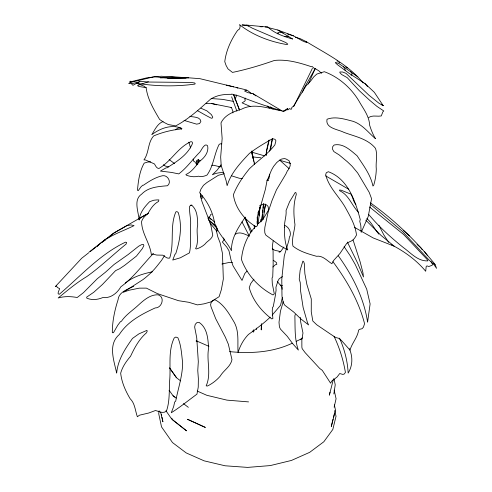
<?xml version="1.0" encoding="UTF-8"?>
<svg xmlns="http://www.w3.org/2000/svg" width="492" height="492" viewBox="0 0 492 492"><rect width="100%" height="100%" fill="white"/><g stroke="black" fill="none" stroke-linecap="round" stroke-linejoin="round"><path stroke-width="0.74" d="M196.855 164.912L196.511 164.445L196.677 160.89L198.239 159.568L200.115 160.909M261.393 327.654L261.689 323.847M261.147 329.665L261.59 324.314M261.732 220.404L262.353 214.34M262.507 212.827L262.82 209.795M262.974 208.276L263.288 205.25M261.775 220.933L263.669 203.651M259.167 213.971L259.954 207.107M258.152 223.823L260.225 205.693M266.037 154.974L266.566 150.46L268.835 140.251M266.141 155.595L266.689 151.032L269.216 140.029M159.1 410.783L158.725 413.741L161.536 426.915L172.501 442.572L186.216 452.929L204.143 460.844L225.084 465.783L247.624 467.4L270.249 465.586L291.424 460.451L309.708 452.326L323.834 441.761L332.813 429.473L336.03 416.312L334.794 410.476M263.22 219.524L265.256 205.299M245.262 98.049L244.832 99.452L245.385 100.017L244.721 101.229L242.101 102.865L250.612 106.604M333.847 393.944L335.23 384.824L334.093 379.16M273.165 240.895L272.334 246.221L273.085 250.945L273.152 264.616L272.728 276.842L272.033 278.048L272.297 283.589L274.284 293.853L273.042 294.972C258.737 287.512 246.959 274.708 241.418 259.456C242.599 247.273 247.255 235.139 255.809 226.197M282.359 297.408L280.557 305.268L272.205 315.089M270.588 149.66L272.427 138.529L269.678 151.044M269.733 174.174L268.983 178.448L267.962 179.254L268.472 180.669L266.744 180.232M345.224 70.485L344.664 68.037L343.502 66.623M263.903 212.31L265.668 204.063M330.027 392.198L329.345 395.162L333.514 378.748M334.129 407.216L336.079 398.754L334.148 390.094M333.059 419.184L331.294 426.509L335.47 410.094L334.369 404.867M333.41 417.714L334.474 413.323M200.465 193.319L200.385 195.908L202.058 201.788L210.687 224.346L212.765 235.237C211.671 239.616 207.169 240.883 204.85 244.253C202.433 246.461 199.555 248.017 196.425 248.946L195.601 248.688C199.408 241.197 195.865 232.87 197.692 225.115C197.563 218.362 197.433 210.57 192.169 205.607L190.865 205.324L189.66 206.259C188.989 212.692 191.327 219.303 190.496 225.914C190.306 234.875 191.345 244.02 189.488 252.845L180.349 257.79L172.76 260.053L175.017 254.186L175.699 253.823C179.961 240.576 182.557 226.129 178.221 212.501L176.917 211.585L175.835 211.941C169.599 226.437 174.598 243.239 169.672 258.072C166.856 258.853 164.968 256.344 162.772 255.182L156.757 255.065L152.661 254.093L151.321 254.45C149.906 242.857 141.653 233.454 141.585 221.523C142.606 217.993 145.435 215.662 148.012 213.411C150.632 208.756 153.627 203.971 158.547 201.462L158.867 199.918L156.757 199.924L153.75 200.238L149.623 201.695C144.666 206.738 139.814 212.581 139.144 220.047C138.541 211.701 133.098 199.783 141.678 194.112C147.661 187.772 156.45 186.745 164.642 185.976L167.458 185.748C171.831 182.507 168.024 175.066 162.852 175.681C155.718 177.095 149.304 181.167 143.356 185.287L142.778 185.189L141.026 186.806L138.184 190.687L137.489 190.244C138.258 181.074 139.55 171.185 144.187 163.116L147.68 162.059L150.681 161.85M295.298 314.493L294.862 315.821C295.237 327.137 294.413 339.111 298.361 350.095L292.623 343.576L287.193 336.239L280.452 329.093L279.431 326.946L279.007 322.315L280.428 311.221L283.269 301.602M302.426 92.225L303.81 88.658L315.2 68.603L318.927 70.897L321.504 73.29M217.403 229.942L216.831 231.369L216.695 226.941M234.93 99.593L236.222 96.487L236.191 94.95M308.318 83.997L315.2 68.603L313.736 68.037L312.328 66.605L311.319 66.691C299.493 62.742 287.07 59.138 274.444 60.442C260.735 65.258 246.689 69.464 232.482 72.416L227.937 68.843L226.062 65.393L224.77 61.66C226.16 50.313 231.111 39.791 237.544 30.442L239.647 28.874L240.188 26.162L239.475 24.6C252.968 35.362 270.194 41.759 287.045 44.594L287.765 44.102L285.883 42.576L252.445 28.253L246.769 25.104L242.076 24.938L248.681 25.916M293.798 106.426L312.402 68.308M283.896 247.039L280.809 251.32L279.862 251.307L280.114 252.076L278.343 251.018L275.145 250.471L272.236 248.86M221.006 164.845L217.23 169.998L212.39 174.771C215.853 173.123 219.733 172.36 223.571 172.667M164.506 255.637L161.622 260.274L157.182 265.877A58.511 35.264 -27.3 0 1 142.864 279.702L123.301 292.248L128.75 290.305L139.254 288.152L146.407 288.127L157.28 293.558L178.51 300.698L188.811 302.297L197.378 304.886L204.008 303.853L210.594 302.008L219.125 296.676L221.351 289.696L223.331 279.038L222.458 253.337L220.09 242.759L217.858 237.003L216.369 230.705L209.789 222.753M245.323 217.126C238.466 227.181 231.172 237.851 231.461 250.686C226.4 240.932 217.753 233.386 214.518 222.685C212.673 211.332 207.28 201.296 199.684 192.815L200.865 189.254L203.467 185.33L206.929 182.532L218.374 175.287L224.309 173.725M253.952 279.167L250.637 283.718L249.235 287.746C252.74 300.372 261.4 311.147 271.756 318.927L272.888 318.533L272.224 311.116L272.537 307.34L273.232 306.731L275.212 296.289L276.08 290.323L275.944 287.211L278.066 280.698L279.241 278.736L282.377 276.621M247.033 271.037L244.745 273.601L242.015 280.428L233.079 265.92L231.08 260.182L228.971 250.76L226.781 247.119L222.372 242.009L224.696 239.192M153.467 253.386C142.711 264.647 133.547 277.574 120.841 286.805C117.201 293.183 110.583 298.521 102.859 297.549C97.822 299.69 91.973 300.421 86.832 298.177L86.641 297.15L93.781 292.254L102.453 284.462L115.632 270.594L119.617 268.743L124.66 265.336L136.462 256.068L142.409 248.54L143.861 245.533L143.516 244.487L141.499 244.696L138.676 246.203L128.166 254.524L114.132 264.425L105.362 272.291L97.268 278.755L83.468 292.648L77.207 297.506C70.707 296.344 64.44 296.166 58.173 297.98C67.453 290.464 76.438 282.765 86.776 276.596C100.7 266.744 112.871 254.801 126.069 244.118L126.616 242.458L125.491 242.175C99.802 254.352 80.583 276.178 59.224 294.333L58.13 293.761L58.21 292.439L59.637 288.601L57.404 287.512L56.426 285.926L55.411 286.529L81.684 258.263L88.554 252.894M272.888 267.021L275.44 264.696L276.812 264.358L276.51 262.63L273.288 260.25M270.182 317.199C263.454 323.656 255.926 329.074 248.435 334.468C243.546 339.505 240.084 345.79 238.067 352.481C237.408 342.549 239.309 331.971 234.395 322.598C229.358 314.124 223.977 304.24 214.844 299.683L212.864 300.624L211.209 302.402L210.588 304.726L211.031 306.817L215.705 318.724L225.275 337.026L228.319 344.123L231.978 359.683C230.453 366.94 223.583 370.236 220.164 376.22C216.609 380.322 212.304 383.625 207.44 386.023L206.173 385.845C211.621 373.742 206.308 360.691 208.602 348.274C208.018 339.129 207.476 327.973 199.082 322.383L197.052 322.5L195.244 324.314L194.648 327.063L196.732 337.783L198.313 361.675L197.766 370.574L198.362 378.643L198.245 387.124L196.966 394.154C188.381 400.414 180.238 407.112 171.271 412.751L173.676 406.527L174.66 402.056L175.712 401.103C178.129 388.342 182.6 375.888 182.649 362.629C181.536 354.351 181.302 345.513 177.907 337.813L175.841 337.038L174.193 337.986C167.833 351.313 170.964 366.54 169.648 380.747C169.045 390.906 169.869 401.534 166.388 411.238C162.827 413.883 159.045 411.38 155.484 410.5L148.756 413.009L139.494 415.193L137.373 416.761C135.183 410.746 135.017 403.385 130.165 398.748C125.485 390.894 121.672 382.339 120.669 373.17C122.422 366.706 126.327 361.239 130.558 356.282C134.58 347.666 139.181 339.056 146.53 332.776L147.188 331.202L146.948 330.36L138.922 333.859L132.502 338.416C125.097 348.803 117.803 359.947 116.659 373.108C113.984 360.513 107.736 344.48 119.279 334.542C127.699 321.454 141.493 314.271 155.165 307.943C162.059 308.041 165.324 296.879 158.092 294.813C149.777 294.419 142.963 300.932 137.268 306.141C131.794 311.005 125.583 315.163 121.401 321.307L120.472 321.639L117.766 325.218L113.455 332.74L112.317 332.69C112.293 321.614 114.605 310.47 118.019 299.923C118.547 293.041 125.214 290.409 130.503 287.758M257.623 223.983C263.103 220.65 265.514 214.764 268.786 209.598L267.925 206.209L266.467 204.875L263.718 203.989L259.77 205.693M106.616 238.681L112.92 233.565L127.102 225.557L131.136 224.912L134.045 225.631C122.428 231.455 109.206 235.391 99.396 244.284M97.385 245.938L98.892 244.696M102.09 242.335L105.485 239.598M286.116 109.839L287.851 108.437L282.765 111.573M98.769 245.01L97.262 246.215L98.369 245.348M300.237 339.726L302.525 337.912M96.063 247.002L90.214 251.597M88.935 252.261L106.057 238.804M106.795 238.743L114.611 232.587L148.553 213.141M104.04 240.902L105.712 239.592M193.122 159.039L193.768 161.284L195.023 161.973L195.601 163.16L196.579 163.43L198.46 162.046L198.239 159.568M125.294 283.035C133.148 276.775 142.76 273.798 152.379 271.812M175.349 129.808L177.944 128.08L179.574 127.902L181.019 128.246L181.603 129.181M211.498 214.082L210.471 214.764L210.182 216.013L208.725 217.101L209.143 217.415L208.897 217.919L207.845 218.288M351.091 75.35L351.995 74.323L351.94 73.394L350.827 71.684M138.756 218.749L145.478 214.899M279.056 252.175L280.299 251.467M277.451 33.8L278.355 33.333L277.716 32.798L279.481 32.171L283.121 32.872M218.934 167.003L220.976 165.97M292.193 343.244C272.857 352.432 250.668 353.76 229.623 351.614M296.227 341.331L301.602 338.791M131.1 287.488L133.732 286.338M139.728 81.531L132.932 85.331L131.684 84.064M368.692 117.465C372.585 114.87 377.1 116.782 381.257 115.958L382.868 111.85L383.766 110.958L376.952 106.389L369.689 100.306L359.431 90.811L347.18 77.619L341.589 74.501L339.898 72.742L339.904 71.973L342.672 72.023L346.024 73.363L368.852 95.134L378.981 103.252L383.207 105.7L381.921 104.667M140.22 84.433L137.508 85.682L139.045 86.5L146.395 87.693M235.379 234.161C239.764 231.191 244.672 234.217 248.909 235.877M231.012 107.68L231.437 107.533L232.802 110.971L232.882 112.957M163.104 121.536C157.44 123.59 154.814 129.894 151.776 134.703C160.084 128.326 171.813 123.886 181.899 128.449L181.683 128.867C172.12 129.906 162.434 132.151 153.596 135.989C147.508 142.864 149.26 152.655 143.947 159.888L145.521 159.968L154.439 163.941C155.638 165.712 156.327 168.252 158.898 168.504C171.087 161.493 177.938 147.28 190.976 141.628L192.04 141.942L192.63 143.086C188.122 154.703 176.991 161.425 166.985 167.827L166.148 167.821L160.417 171.075L171.511 172.428L178.762 173.904C186.253 168.276 191.8 160.54 198.233 153.775C201.308 151.419 202.009 147.053 205.244 145.035L206.714 145.085L207.63 145.872C208.977 151.837 204.641 157.68 200.041 160.958C195.668 165.816 192.157 171.794 185.89 174.531L186.351 175.17C190.176 176.671 194.432 177.261 198.448 176.216C201.363 176.985 204.352 176.351 207.009 175.054C213.657 165.909 214.094 154.242 219.155 144.396L220.299 143.805L221.664 143.879M141.579 83.978L148.436 81.832M201.369 198.436L202.323 198.122L202.261 197.144L200.367 196.788M139.648 218.239L140.706 217.901M221.917 264.038L229.536 262.359L232.402 262.666M200.287 196.228L202.421 195.871M284.567 36.519L288.81 36.162M160.46 77.951L172.218 76.727L188.633 77.871L172.218 77.933L167.71 78.437M153.258 77.072L146.733 77.865L129.734 82.016L130.128 81.106L130.952 82.404M190.576 205.189L191.868 205.035M153.99 76.998L161.339 76.235L186.111 78.21L173.184 78.542L161.696 77.674L154.593 76.604L130.497 82.447L128.67 83.511L132.157 83.603L140.989 81.463L149.353 82.047L191.044 82.435L194.678 82.982L195.232 83.554L194.869 84.101C175.552 86.733 155.835 86.321 136.598 83.265L144.365 86.297L146.179 88.062C147.741 99.624 153.879 109.618 159.636 119.464L163.688 122.225L168.184 124.519L175.699 125.897C188.479 119.193 199.408 109.175 210.01 99.642C216.197 95.128 224.088 94.156 231.504 94.359L231.646 94.027L239.512 96.161C253.282 101.764 267.568 106.647 281.725 110.798M145.773 214.74L147.188 214.666M233.14 101.352L222.692 99.372L211.086 98.529M206.123 103.486L211.763 103.548L231.437 107.533M268.171 27.577L277.789 30.018L292.672 39.028C283.89 36.525 274.628 33.468 267.869 27.072L265.268 26.962M211.831 165.263L213.848 165.318L220.342 166.905M260.114 26.697L262.347 26.814M185.921 77.607L199.893 78.665L246.799 90.03M248.571 401.896L226.953 400.131L206.794 395.291L197.194 391.048M246.769 25.104L267.869 27.072M242.261 178.559L239.315 178.264L231.726 175.878M252.537 156.917L260.834 157.784M168.535 166.874L165.22 166.013L163.461 164.74M280.864 110.196L252.999 93.701L247.986 92.662L244.598 91.063L245.323 90.374L247.71 90.571L251.547 93.683M189.863 116.321C193.368 117.244 200.256 116.61 200.89 121.426L199.58 123.56L196.634 124.15L184.026 120.392M227.046 85.27L226.615 85.171L233.663 86.863M236.24 87.496L237.808 88.074M211.763 103.548L216.751 104.814M295.385 37.281L300.243 38.671L306.547 41.795C326.405 53.911 348.348 64.581 363.213 83.025M252.925 152.489L264.714 155.909M279.444 160.183L290.495 163.387M287.599 34.034L291.129 35.092M291.836 35.307C297.1 37.048 301.35 41.205 306.823 42.521L306.547 41.795M277.789 30.018L293.509 35.824M432.763 262.925L436.588 268.361L435.069 264.444L432.425 263.22L428.489 259.438L402.253 231.203L370.421 204.395M196.376 340.845L208.922 346.331M350.931 194.155L341.171 190.207L339.603 189.986L339.535 190.687C348.853 194.795 351.749 205.502 358.527 212.372M200.964 108.215L206.904 110.86L211.363 114.599L212.765 117.145L212.255 118.092L211.369 118.252C206.634 115.934 202.064 113.197 197.329 110.589M227.691 85.454L228.343 85.823M336.965 60.934L337.586 61.297M325.673 175.89L348.779 189.297M284.739 225.311C288.706 227.113 291.313 231.775 290.089 236.074L289.456 236.873L288.939 240.188L284.259 255.963L282.285 274.056L281.787 279.696L281.984 296.233L283.232 302.629L284.77 305.194L293.736 312.069L301.073 319.142L308.632 324.948L307.457 322.611L303.121 307.445L300.581 290.932L300.255 282.623L299.216 279.093L300.151 270.225L302.875 261.098L303.625 261.664L304.32 263.558L304.868 273.632L306.885 284.487L311.288 298.97L311.258 311.86L312.807 320.999L316.725 324.763L330.599 334.173L335.71 337.5L338.81 338.33L341.54 340.556L350.009 350.126C351.885 343.139 357.573 337.61 358.613 330.138L359.498 329.345L362.038 328.724L363.416 327.205L364.56 323.693C358.779 301.006 346.762 280.458 332.973 261.738M354.566 227.384L373.151 237.931L394.154 246.172L380.98 235.361L365.802 220.17M383.194 105.639L374.332 92.305L364.941 83.523L349.375 73.548L337.844 64.975L335.692 63.13L335.575 62.472L338.914 63.548L357.887 76.912M338.594 61.98L339.769 62.767M370.414 202.839C394.658 220.238 416.429 241.148 435.069 264.444M345.814 66.906L347.37 67.994M391.583 244.838C404.381 251.455 416.386 260.034 425.691 271.264L426.177 266.615L426.902 265.871L428.839 266.504L432.044 265.329L432.603 264.641L431.078 261.529M196.579 163.43L197.809 164.328M196.677 160.89L198.491 162.219M254.844 95.122L255.871 95.885M169.088 390.242L173.061 395.759L174.918 397.167M180.662 380.913L176.474 377.745L169.512 367.875L176.48 377.678M173.061 395.759L176.142 398.089M183.461 403.631L188.338 407.327M252.999 93.701L254.333 94.735M270.342 106.881L273.078 109.089M208.694 219.869L216.246 226.074M214.807 222.163L208.977 217.298L211.136 219.481M403.458 230.52L409.529 235.902M369.64 207.077L403.741 234.579L426.693 258.976L427.978 260.575L427.689 260.908C417.708 261.277 410.82 252.919 403.471 247.63C390.999 237.63 379.061 226.83 368.785 214.555M417.056 244.463L420.592 247.531L422.099 249.493M267.125 105.928L269.499 108M280.053 160.466L289.136 168.645M174.543 163.59L169.162 159.574M208.651 219.93L217.249 228.516M277.273 281.473L281.941 287.107L282.15 289.302M366.86 218.553C371.884 222.987 374.609 229.069 378.822 234.143M364.941 83.523L367.61 86.574M388.692 242.384L383.742 234.745L378.889 225.262M338.336 255.846C352.524 275.563 363.975 298.06 367.579 322.155L370.119 303.933L366.718 289.173L355.267 264.561L350.181 255.692L344.105 246.664M424.485 251.541L427.597 255.754M355.864 204.506L354.289 202.267L351.257 194.285M165.939 410.715L171.856 419.295L186.554 430.838L172.963 420.045L171.683 418.169M242.002 221.898L249.37 236.215M244.887 217.71L251.935 231.67M223.429 237.894L224.081 239.278M334.062 336.362C339.505 347.758 343.33 359.996 345.421 372.432L344.105 374.123L342.789 374.394L339.732 373.533L337.137 376.952L331.657 381.171L330.587 383.188L322.272 370.347L319.757 368.502L305.089 352.592L302.186 348.68L301.873 347.211L301.854 339.88L302.974 333.004L300.741 322.198L300.28 317.414M347.358 242.021L357.573 262.992L363.502 277.021L362.955 272.777L360.07 261.646L353.065 239.998M339.578 338.158C344.462 349.308 347.58 361.03 348.151 373.102C352.801 365.531 352.893 356.762 349.332 348.668M244.838 217.747L250.779 232.507M239.401 109.63L233.675 94.815L239.561 110.245M231.634 96.832L236.867 111.137M188.848 142.17L190.607 148.006M252.857 330.79L253.343 332.211M258.128 212.323L259.259 215.976M260.385 219.629L261.067 221.818M253.521 329.769L253.952 331.227M258.564 210.963L259.389 213.903M251.443 151.351L254.567 163.867M161.37 414.282L161.677 415.783M161.985 417.284L162.913 421.785L160.607 412.124M251.64 151.653L252.9 158.313M251.892 150.958L253.835 161.364M254.112 162.846L254.389 164.334M254.192 225.459L254.469 228.466M257.076 221.474L257.156 223.749M257.193 217.07L257.402 223.878M254.505 225.453L254.585 228.479M254.29 225.336L254.364 228.393M261.516 324.037L261.523 327.875M261.326 324.536L261.332 329.904M256.56 328.139L256.56 329.671M280.286 285.089A76.094 43.929 0 0 1 282.476 285.661M197.415 341.829A70.239 41.482 -1.2 0 1 196.074 341.011M284.536 227.138C284.278 234.85 284.733 242.808 287.789 249.967L280.495 245.908L265.877 235.151L264.837 232.944L264.659 230.01L264.874 227.243L268.078 212.304L272.051 200.435L276.467 189.814L285.981 173.922L287.494 170.619L288.392 169.783L290.175 165.865L290.157 163.559L289.038 160.687L285.938 158.953L284.431 158.59L281.775 158.996L279.948 159.943L276.732 162.532L273.552 166.437L271.461 170.134L266.916 181.277L265.416 189.236L259.401 210.355L258.441 211.498L257.568 216.492L257.488 225.637L255.988 226.732C244.579 220.01 235.201 208.122 233.38 194.727C237.138 185.158 242.968 176.579 249.512 168.67C257.968 160.595 267.734 154.224 274.88 144.869L275.92 140.798L275.077 139.365L272.543 138.683C264.702 143.154 256.639 147.871 249.462 153.369C240.447 162.883 231.092 172.729 227.138 185.638L226.08 180.564L221.191 165.576L220.674 157.053L222.15 138.498L221.006 122.92C224.709 114.962 233.583 111.5 241.467 109.212C254.69 102.281 269.678 109.175 283.281 111.057L284.548 111.112L286.436 109.796L288.398 109.716L289.536 108.529L290.747 109.236L291.608 109.046L291.873 107.373L293.49 106.217L306.092 85.811L310.557 81.18L313.816 76.814L316.793 74.083L324.326 71.703C339.418 77.256 352.536 89.144 360.23 103.252C364.338 110.103 369.301 116.905 369.633 125.171C371.097 129.913 372.905 134.525 375.537 138.744C368.379 132.643 362.481 124.488 353.096 121.327C344.855 119.199 335.335 116.069 327.039 119.242C325.095 128.338 337.93 129.279 343.717 132.28C354.8 136.499 367.647 138.646 375.513 148.363C377.844 155.208 375.537 162.188 376.3 169.125C376.159 174.623 375.304 180.054 373.686 185.306L372.93 186.031C370.581 174.592 363.299 165.306 357.081 155.78C350.667 150.46 343.225 142.994 334.154 145.005L332.715 146.641L332.543 149.26L333.871 151.591L339.142 154.894L347.346 161.733L352.087 166.265L357.659 172.95L369.221 192.378L371.565 198.676L368.244 216.474L361.196 232.341L360.796 225.49L359.744 221.228L360.255 219.629C355.378 201.05 348.01 178.934 328.33 171.708L326.294 172.76L325.679 174.66C328.847 187.962 339.892 197.095 346.104 208.903C350.63 217.07 355.452 225.674 356.491 235.078L355.23 237.224A10.209 8.001 -73.4 0 1 349.806 241.64L346.737 243.374L339.929 253.509L333.514 260.606L331.903 263.73C327.082 260.852 322.654 255.225 316.485 256.283C308.306 253.921 299.603 251.56 292.918 246.062C291.399 238.811 294.419 231.738 294.972 224.66C293.515 214.629 293.171 204.272 296.307 194.488L295.993 192.821L295.255 192.44L289.567 201.782L286.073 210.484C286.664 216.043 284.192 221.474 284.536 227.138M205.256 427.382L187.513 419.295L205.256 427.382"/></g></svg>
